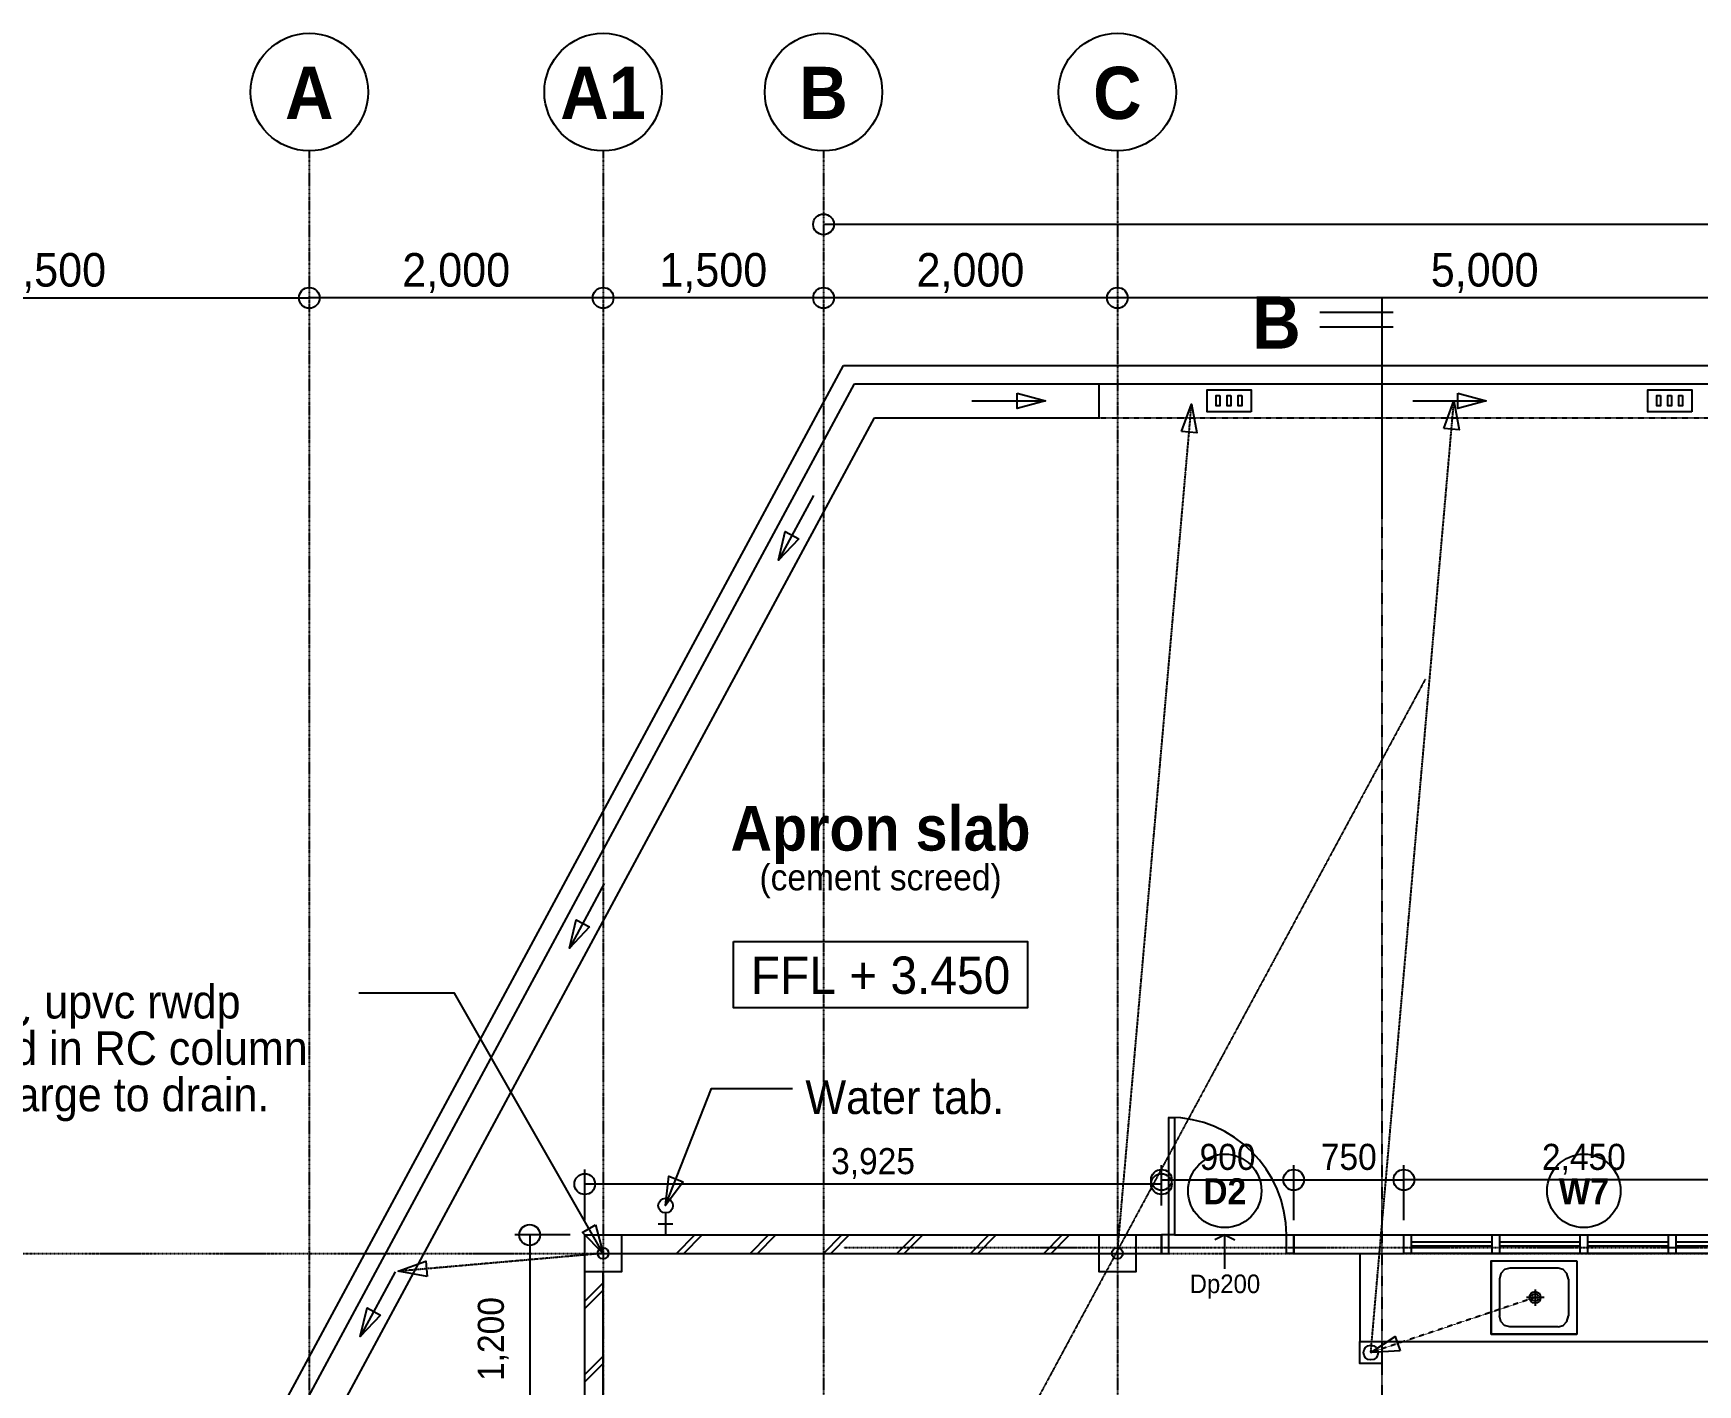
# Model space of a CAD drawing. Header units: inches. Extents: x 1543 to 314687, y -56168 to -771.
# Drawn here: x 8684 to 20012, y -9965 to -771 of the extents above; entities that cross this region are included whole.
import ezdxf

# ---------------------------------------------------------------- set-up
doc = ezdxf.new("R2010")
doc.units = ezdxf.units.IN
doc.header["$MEASUREMENT"] = 0
for name, pattern in [('PC_DASH_2', [0.638889, 0.277778, -0.083333, 0.055556, -0.083333, 0.055556, -0.083333]), ('PC_DASH_3', [0.069444, 0.027778, -0.041667]), ('PC_DASH_4', [0.055556, 0.027778, -0.027778])]:
    doc.linetypes.add(name, pattern=pattern)
for name, color, linetype in [('Boundary Line', 7, 'Continuous'), ('First Floor Plan', 7, 'Continuous'), ('Grid Line', 7, 'Continuous'), ('Ground Floor Plan', 7, 'Continuous'), ('Text', 7, 'Continuous')]:
    doc.layers.add(name, color=color, linetype=linetype)

# ---------------------------------------------------------------- blocks, each defined once
blk = doc.blocks.new('PD_914034')
at = {"layer": 'Grid Line', "color": 12, "true_color": 0xdc0806}
blk.add_line((12562, -2571), (10562, -2571), dxfattribs=at)
for centre in [(10562, -2571), (12562, -2571)]:
    blk.add_circle(centre, 70.6, dxfattribs=at)
at = {"layer": 'Grid Line', "color": 7, "insert": (11562, -2266), "char_height": 228.2, "width": 811.39, "attachment_point": 2}
blk.add_mtext('\\pxsm0.83;\\fHelvetica|b0|i0|c0|p228.2031;\\W0.92;2,000', dxfattribs=at)
blk = doc.blocks.new('PD_914035')
at = {"layer": 'Grid Line', "color": 12, "true_color": 0xdc0806}
blk.add_line((21062, -2571), (16062, -2571), dxfattribs=at)
for centre in [(16062, -2571), (21062, -2571)]:
    blk.add_circle(centre, 70.6, dxfattribs=at)
at = {"layer": 'Grid Line', "color": 7, "insert": (18562, -2266), "char_height": 228.2, "width": 811.39, "attachment_point": 2}
blk.add_mtext('\\pxsm0.83;\\fHelvetica|b0|i0|c0|p228.2031;\\W0.92;5,000', dxfattribs=at)
blk = doc.blocks.new('PD_914040')
at = {"layer": 'Grid Line', "color": 12, "true_color": 0xdc0806}
blk.add_line((31062, -2071), (14062, -2071), dxfattribs=at)
blk.add_circle((14062, -2071), 70.6, dxfattribs=at)
blk = doc.blocks.new('PD_914041')
at = {"layer": 'Grid Line', "color": 12, "true_color": 0xdc0806}
blk.add_line((16062, -2571), (14062, -2571), dxfattribs=at)
for centre in [(14062, -2571), (16062, -2571)]:
    blk.add_circle(centre, 70.6, dxfattribs=at)
at = {"layer": 'Grid Line', "color": 7, "insert": (15062, -2266), "char_height": 228.2, "width": 811.39, "attachment_point": 2}
blk.add_mtext('\\pxsm0.83;\\fHelvetica|b0|i0|c0|p228.2031;\\W0.92;2,000', dxfattribs=at)
blk = doc.blocks.new('PD_914042')
at = {"layer": 'Grid Line', "color": 12, "true_color": 0xdc0806}
blk.add_line((14062, -2571), (12562, -2571), dxfattribs=at)
for centre in [(12562, -2571), (14062, -2571)]:
    blk.add_circle(centre, 70.6, dxfattribs=at)
at = {"layer": 'Grid Line', "color": 7, "insert": (13312, -2266), "char_height": 228.2, "width": 811.39, "attachment_point": 2}
blk.add_mtext('\\pxsm0.83;\\fHelvetica|b0|i0|c0|p228.2031;\\W0.92;1,500', dxfattribs=at)
blk = doc.blocks.new('PD_914082')
at = {"layer": 'Grid Line', "color": 12, "true_color": 0xdc0806}
blk.add_circle((10562, -1171), 400, dxfattribs=at)
at = {"layer": 'Grid Line', "color": 12, "true_color": 0xdc0806, "insert": (10562, -999), "char_height": 354.98, "width": 352.78, "attachment_point": 2}
blk.add_mtext('\\pxsm0.83;\\fHelvetica|b1|i0|c0|p354.9826;\\W0.92;A', dxfattribs=at)
blk = doc.blocks.new('PD_914084')
at = {"layer": 'Grid Line', "color": 12, "true_color": 0xdc0806}
blk.add_circle((14062, -1171), 400, dxfattribs=at)
at = {"layer": 'Grid Line', "color": 12, "true_color": 0xdc0806, "insert": (14062, -999), "char_height": 354.98, "width": 352.78, "attachment_point": 2}
blk.add_mtext('\\pxsm0.83;\\fHelvetica|b1|i0|c0|p354.9826;\\W0.92;B', dxfattribs=at)
blk = doc.blocks.new('PD_914087')
at = {"layer": 'Grid Line', "color": 12, "true_color": 0xdc0806}
blk.add_circle((12562, -1171), 400, dxfattribs=at)
at = {"layer": 'Grid Line', "color": 12, "true_color": 0xdc0806, "insert": (12562, -999), "char_height": 354.98, "width": 635, "attachment_point": 2}
blk.add_mtext('\\pxsm0.83;\\fHelvetica|b1|i0|c0|p354.9826;\\W0.92;A1', dxfattribs=at)
blk = doc.blocks.new('PD_914089')
at = {"layer": 'Grid Line', "color": 12, "true_color": 0xdc0806}
blk.add_circle((16062, -1171), 400, dxfattribs=at)
at = {"layer": 'Grid Line', "color": 12, "true_color": 0xdc0806, "insert": (16062, -999), "char_height": 354.98, "width": 352.78, "attachment_point": 2}
blk.add_mtext('\\pxsm0.83;\\fHelvetica|b1|i0|c0|p354.9826;\\W0.92;C', dxfattribs=at)
blk = doc.blocks.new('PD_914123')
at = {"layer": 'Grid Line', "color": 12, "true_color": 0xdc0806}
blk.add_line((12062, -8946), (12062, -10146), dxfattribs=at)
for centre in [(12062, -8946), (12062, -10146)]:
    blk.add_circle(centre, 70.6, dxfattribs=at)
at = {"layer": 'Grid Line', "color": 7, "insert": (11709, -9654), "char_height": 177.49, "width": 635, "attachment_point": 2, "rotation": 90}
blk.add_mtext('\\pxsm0.83;\\fHelvetica|b0|i0|c0|p177.4913;\\W0.92;1,200', dxfattribs=at)
blk = doc.blocks.new('PD_914122')
at = {"layer": 'Grid Line', "color": 12, "true_color": 0xdc0806}
for p, q in [((12337, -8946), (11962, -8946)), ((12337, -10146), (11962, -10146))]:
    blk.add_line(p, q, dxfattribs=at)
at = {"layer": 'Grid Line'}
blk.add_blockref('PD_914123', (0, 0), dxfattribs=at)
blk = doc.blocks.new('PD_914209')
at = {"layer": 'Grid Line', "color": 12, "true_color": 0xdc0806}
blk.add_line((7062, -2571), (10562, -2571), dxfattribs=at)
for centre in [(7062, -2571), (10562, -2571)]:
    blk.add_circle(centre, 70.6, dxfattribs=at)
at = {"layer": 'Grid Line', "color": 7, "insert": (8812, -2266), "char_height": 228.2, "width": 811.39, "attachment_point": 2}
blk.add_mtext('\\pxsm0.83;\\fHelvetica|b0|i0|c0|p228.2031;\\W0.92;3,500', dxfattribs=at)
blk = doc.blocks.new('PD_914219')
at = {"layer": 'Grid Line', "color": 12, "true_color": 0xdc0806}
blk.add_line((20462, -8571), (18012, -8571), dxfattribs=at)
for centre in [(18012, -8571), (20462, -8571)]:
    blk.add_circle(centre, 70.6, dxfattribs=at)
at = {"layer": 'Grid Line', "color": 7, "insert": (19237, -8326), "char_height": 177.49, "width": 635, "attachment_point": 2}
blk.add_mtext('\\pxsm0.83;\\fHelvetica|b0|i0|c0|p177.4913;\\W0.92;2,450', dxfattribs=at)
blk = doc.blocks.new('PD_914218')
at = {"layer": 'Grid Line', "color": 12, "true_color": 0xdc0806}
for p, q in [((18012, -8846), (18012, -8471)), ((20462, -8846), (20462, -8471))]:
    blk.add_line(p, q, dxfattribs=at)
at = {"layer": 'Grid Line'}
blk.add_blockref('PD_914219', (0, 0), dxfattribs=at)
blk = doc.blocks.new('PD_914437')
at = {"layer": 'Ground Floor Plan', "color": 12, "true_color": 0xdc0806}
for p, q in [((19212, -8946), (19262, -8946)), ((19212, -9071), (19212, -8946)), ((19262, -8946), (19262, -9071)), ((19262, -9071), (19212, -9071))]:
    blk.add_line(p, q, dxfattribs=at)
blk = doc.blocks.new('PD_914438')
at = {"layer": 'Ground Floor Plan', "color": 12, "true_color": 0xdc0806}
for p, q in [((20412, -8946), (20462, -8946)), ((20412, -9071), (20412, -8946)), ((20462, -8946), (20462, -9071)), ((20462, -9071), (20412, -9071))]:
    blk.add_line(p, q, dxfattribs=at)
blk = doc.blocks.new('PD_914439')
at = {"layer": 'Ground Floor Plan', "color": 12, "true_color": 0xdc0806}
for p, q in [((18612, -8946), (18662, -8946)), ((18612, -9071), (18612, -8946)), ((18662, -8946), (18662, -9071)), ((18662, -9071), (18612, -9071))]:
    blk.add_line(p, q, dxfattribs=at)
blk = doc.blocks.new('PD_914440')
at = {"layer": 'Ground Floor Plan', "color": 12, "true_color": 0xdc0806}
for p, q in [((19812, -8946), (19862, -8946)), ((19812, -9071), (19812, -8946)), ((19862, -8946), (19862, -9071)), ((19862, -9071), (19812, -9071))]:
    blk.add_line(p, q, dxfattribs=at)
blk = doc.blocks.new('PD_914441')
at = {"layer": 'Ground Floor Plan', "color": 12, "true_color": 0xdc0806}
for p, q in [((18012, -8946), (18062, -8946)), ((18012, -9071), (18012, -8946)), ((18062, -8946), (18062, -9071)), ((18062, -9071), (18012, -9071))]:
    blk.add_line(p, q, dxfattribs=at)
blk = doc.blocks.new('PD_914436')
at = {"layer": 'Ground Floor Plan', "color": 12, "true_color": 0xdc0806}
for p, q in [((18012, -8946), (20462, -8946)), ((18612, -8996), (18062, -8996)), ((18612, -9022), (18062, -9022)), ((19212, -8996), (18662, -8996)), ((19212, -9022), (18662, -9022)), ((19812, -8996), (19262, -8996)), ((19812, -9022), (19262, -9022)), ((20412, -8996), (19862, -8996)), ((20412, -9022), (19862, -9022)), ((20462, -9071), (18012, -9071))]:
    blk.add_line(p, q, dxfattribs=at)
at = {"layer": 'Ground Floor Plan'}
for name in ['PD_914441', 'PD_914439', 'PD_914437', 'PD_914440', 'PD_914438']:
    blk.add_blockref(name, (0, 0), dxfattribs=at)
blk = doc.blocks.new('PD_914442')
at = {"layer": 'Ground Floor Plan', "color": 172, "true_color": 0x0000d3}
for p, q in [((12987, -8796), (12987, -8946)), ((12937, -8871), (13037, -8871))]:
    blk.add_line(p, q, dxfattribs=at)
blk.add_circle((12987, -8746), 50, dxfattribs=at)
blk = doc.blocks.new('PD_914444')
at = {"layer": 'Ground Floor Plan', "color": 7}
for p, q in [((17212, -9071), (17212, -8946)), ((17212, -8946), (17262, -8946)), ((17262, -8946), (17262, -9071)), ((17262, -9071), (17212, -9071))]:
    blk.add_line(p, q, dxfattribs=at)
blk = doc.blocks.new('PD_914445')
at = {"layer": 'Ground Floor Plan', "color": 7}
for p, q in [((16412, -8946), (16362, -8946)), ((16362, -8946), (16362, -9071)), ((16412, -9071), (16412, -8946)), ((16362, -9071), (16412, -9071))]:
    blk.add_line(p, q, dxfattribs=at)
blk = doc.blocks.new('PD_914443')
at = {"layer": 'Ground Floor Plan', "color": 7}
blk.add_lwpolyline([(16412, -8946), (16412, -8146), (16450, -8146), (16450, -8946), (16412, -8946)], dxfattribs=at)
blk.add_arc((16412, -8946), 800, 0, 90, dxfattribs=at)
at = {"layer": 'Ground Floor Plan'}
for name in ['PD_914445', 'PD_914444']:
    blk.add_blockref(name, (0, 0), dxfattribs=at)
blk = doc.blocks.new('PD_914469')
at = {"layer": 'Ground Floor Plan', "color": 7}
for p, q in [((18966, -9371), (18847, -9371)), ((18881, -9371), (18928, -9371)), ((18905, -9316), (18905, -9429))]:
    blk.add_line(p, q, dxfattribs=at)
for major_axis, ratio in [((0, -40), 0.940418), ((0, -25), 0.940438)]:
    blk.add_ellipse((18905, -9371), major_axis=major_axis, ratio=ratio, dxfattribs=at)
blk = doc.blocks.new('PD_914468')
at = {"layer": 'Ground Floor Plan', "color": 7}
for p, q in [((18605, -9121), (18605, -9621)), ((18605, -9121), (19188, -9121)), ((19061, -9171), (18732, -9171)), ((19188, -9121), (19188, -9621)), ((18662, -9246), (18662, -9496)), ((19132, -9246), (19132, -9496)), ((18605, -9621), (19188, -9621)), ((19061, -9571), (18732, -9571))]:
    blk.add_line(p, q, dxfattribs=at)
for points in [[(18732, -9171), (18732, -9171), (18697, -9181), (18671, -9209), (18662, -9246)], [(19132, -9246), (19122, -9209), (19096, -9181), (19061, -9171)], [(18732, -9571), (18697, -9561), (18671, -9534), (18662, -9496)], [(19061, -9571), (19096, -9561), (19122, -9534), (19132, -9496)]]:
    blk.add_lwpolyline(points, dxfattribs=at)
at = {"layer": 'Ground Floor Plan'}
blk.add_blockref('PD_914469', (0, 0), dxfattribs=at)
blk = doc.blocks.new('PD_914467')
at = {"layer": 'Ground Floor Plan', "color": 7}
blk.add_lwpolyline([(19188, -9121), (19188, -9621), (18605, -9621), (18605, -9121), (19188, -9121)], dxfattribs=at)
at = {"layer": 'Ground Floor Plan'}
blk.add_blockref('PD_914468', (0, 0), dxfattribs=at)
blk = doc.blocks.new('PD_914555')
at = {"layer": 'Ground Floor Plan', "color": 7}
for p, q in [((17862, -2571), (17862, -4071)), ((17940, -2671), (17440, -2671)), ((17940, -2771), (17440, -2771))]:
    blk.add_line(p, q, dxfattribs=at)
blk = doc.blocks.new('PD_914554')
at = {"layer": 'Ground Floor Plan'}
blk.add_blockref('PD_914555', (0, 0), dxfattribs=at)
at = {"layer": 'Ground Floor Plan', "color": 7, "insert": (17145, -2561), "char_height": 354.98, "width": 352.78, "attachment_point": 2}
blk.add_mtext('\\pxsm0.83;\\fHelvetica|b1|i0|c0|p354.9826;\\W0.92;B', dxfattribs=at)
blk = doc.blocks.new('PD_914551')
at = {"layer": 'Ground Floor Plan', "color": 7, "linetype": 'PC_DASH_3'}
blk.add_line((17862, -4071), (17862, -26271), dxfattribs=at)
at = {"layer": 'Ground Floor Plan'}
blk.add_blockref('PD_914554', (0, 0), dxfattribs=at)
blk = doc.blocks.new('PD_914634')
at = {"layer": 'Ground Floor Plan', "color": 7}
for p, q in [((15562, -9071), (15687, -8946)), ((15612, -9071), (15737, -8946))]:
    blk.add_line(p, q, dxfattribs=at)
blk = doc.blocks.new('PD_914637')
at = {"layer": 'Ground Floor Plan', "color": 7}
for p, q in [((15062, -9071), (15187, -8946)), ((15112, -9071), (15237, -8946))]:
    blk.add_line(p, q, dxfattribs=at)
blk = doc.blocks.new('PD_914667')
at = {"layer": 'Ground Floor Plan', "color": 7}
blk.add_lwpolyline([(13450, -6950), (15450, -6950), (15450, -7400), (13450, -7400), (13450, -6950)], dxfattribs=at)
at = {"layer": 'Ground Floor Plan', "color": 7, "insert": (14450, -7052), "char_height": 253.56, "width": 1905, "attachment_point": 2}
blk.add_mtext('\\pxsm0.83;\\fHelvetica|b0|i0|c0|p253.5590;\\W0.92;FFL + 3.450', dxfattribs=at)
blk = doc.blocks.new('PD_914676')
at = {"layer": 'Ground Floor Plan', "color": 7}
for points in [[(19972, -3346), (19672, -3346), (19672, -3196), (19972, -3196), (19972, -3346)], [(19759, -3236), (19759, -3306), (19734, -3306), (19734, -3236), (19759, -3236)], [(19834, -3236), (19834, -3306), (19809, -3306), (19809, -3236), (19834, -3236)], [(19909, -3236), (19909, -3306), (19884, -3306), (19884, -3236), (19909, -3236)]]:
    blk.add_lwpolyline(points, dxfattribs=at)
blk = doc.blocks.new('PD_914677')
at = {"layer": 'Ground Floor Plan', "color": 7}
for points in [[(16972, -3346), (16672, -3346), (16672, -3196), (16972, -3196), (16972, -3346)], [(16759, -3236), (16759, -3306), (16734, -3306), (16734, -3236), (16759, -3236)], [(16834, -3236), (16834, -3306), (16809, -3306), (16809, -3236), (16834, -3236)], [(16909, -3236), (16909, -3306), (16884, -3306), (16884, -3236), (16909, -3236)]]:
    blk.add_lwpolyline(points, dxfattribs=at)
blk = doc.blocks.new('PD_914680')
at = {"layer": 'Ground Floor Plan', "color": 7}
for p, q in [((14562, -9071), (14687, -8946)), ((14612, -9071), (14737, -8946))]:
    blk.add_line(p, q, dxfattribs=at)
blk = doc.blocks.new('PD_914682')
at = {"layer": 'Ground Floor Plan', "color": 7}
for p, q in [((14062, -9071), (14187, -8946)), ((14112, -9071), (14237, -8946))]:
    blk.add_line(p, q, dxfattribs=at)
blk = doc.blocks.new('PD_914684')
at = {"layer": 'Ground Floor Plan', "color": 7}
for p, q in [((12562, -9771), (12437, -9896)), ((12562, -9821), (12437, -9946))]:
    blk.add_line(p, q, dxfattribs=at)
blk = doc.blocks.new('PD_914685')
at = {"layer": 'Ground Floor Plan', "color": 7}
for p, q in [((12562, -9271), (12437, -9396)), ((12562, -9321), (12437, -9446))]:
    blk.add_line(p, q, dxfattribs=at)
blk = doc.blocks.new('PD_914686')
at = {"layer": 'Ground Floor Plan', "color": 7}
blk.add_lwpolyline([(17862, -9821), (17712, -9821), (17712, -9671), (17862, -9671), (17862, -9821)], dxfattribs=at)
blk.add_circle((17787, -9746), 50, dxfattribs=at)
blk = doc.blocks.new('PD_914708')
at = {"layer": 'Ground Floor Plan', "color": 7}
for p, q in [((13562, -9071), (13687, -8946)), ((13612, -9071), (13737, -8946))]:
    blk.add_line(p, q, dxfattribs=at)
blk = doc.blocks.new('PD_914709')
at = {"layer": 'Ground Floor Plan', "color": 7}
for p, q in [((13062, -9071), (13187, -8946)), ((13112, -9071), (13237, -8946))]:
    blk.add_line(p, q, dxfattribs=at)
blk = doc.blocks.new('PD_914716')
at = {"layer": 'Ground Floor Plan', "color": 7}
for q in [(16726, -8978), (16862, -8978)]:
    blk.add_line((16794, -8946), q, dxfattribs=at)
blk = doc.blocks.new('PD_914715')
at = {"layer": 'Ground Floor Plan', "color": 7}
blk.add_line((16794, -9177), (16794, -8946), dxfattribs=at)
at = {"layer": 'Ground Floor Plan'}
blk.add_blockref('PD_914716', (0, 0), dxfattribs=at)
blk = doc.blocks.new('PD_914714')
at = {"layer": 'Ground Floor Plan'}
blk.add_blockref('PD_914715', (0, 0), dxfattribs=at)
at = {"layer": 'Ground Floor Plan', "color": 7, "insert": (16794, -9215), "char_height": 126.78, "width": 529.17, "attachment_point": 2}
blk.add_mtext('\\pxsm0.83;\\fHelvetica|b0|i0|c0|p126.7795;\\W0.92;Dp200', dxfattribs=at)
blk = doc.blocks.new('PD_915008')
at = {"layer": 'First Floor Plan', "color": 7}
blk.add_line((17262, -8571), (18012, -8571), dxfattribs=at)
for centre in [(17262, -8571), (18012, -8571)]:
    blk.add_circle(centre, 70.6, dxfattribs=at)
at = {"layer": 'First Floor Plan', "color": 7, "insert": (17637, -8326), "char_height": 177.49, "width": 423.33, "attachment_point": 2}
blk.add_mtext('\\pxsm0.83;\\fHelvetica|b0|i0|c0|p177.4913;\\W0.92;750', dxfattribs=at)
blk = doc.blocks.new('PD_915007')
at = {"layer": 'First Floor Plan', "color": 7}
for p, q in [((17262, -8846), (17262, -8471)), ((18012, -8846), (18012, -8471))]:
    blk.add_line(p, q, dxfattribs=at)
at = {"layer": 'First Floor Plan'}
blk.add_blockref('PD_915008', (0, 0), dxfattribs=at)
blk = doc.blocks.new('PD_915010')
at = {"layer": 'First Floor Plan', "color": 7}
blk.add_line((16362, -8571), (17262, -8571), dxfattribs=at)
for centre in [(16362, -8571), (17262, -8571)]:
    blk.add_circle(centre, 70.6, dxfattribs=at)
at = {"layer": 'First Floor Plan', "color": 7, "insert": (16812, -8326), "char_height": 177.49, "width": 423.33, "attachment_point": 2}
blk.add_mtext('\\pxsm0.83;\\fHelvetica|b0|i0|c0|p177.4913;\\W0.92;900', dxfattribs=at)
blk = doc.blocks.new('PD_915009')
at = {"layer": 'First Floor Plan', "color": 7}
for p, q in [((16362, -8746), (16362, -8471)), ((17262, -8746), (17262, -8471))]:
    blk.add_line(p, q, dxfattribs=at)
at = {"layer": 'First Floor Plan'}
blk.add_blockref('PD_915010', (0, 0), dxfattribs=at)
blk = doc.blocks.new('PD_915012')
at = {"layer": 'First Floor Plan', "color": 7}
blk.add_line((16362, -8600), (12437, -8600), dxfattribs=at)
for centre in [(12437, -8600), (16362, -8600)]:
    blk.add_circle(centre, 70.6, dxfattribs=at)
at = {"layer": 'First Floor Plan', "color": 7, "insert": (14399, -8355), "char_height": 177.49, "width": 635, "attachment_point": 2}
blk.add_mtext('\\pxsm0.83;\\fHelvetica|b0|i0|c0|p177.4913;\\W0.92;3,925', dxfattribs=at)
blk = doc.blocks.new('PD_915011')
at = {"layer": 'First Floor Plan', "color": 7}
for p, q in [((12437, -8846), (12437, -8500)), ((16362, -8646), (16362, -8500))]:
    blk.add_line(p, q, dxfattribs=at)
at = {"layer": 'First Floor Plan'}
blk.add_blockref('PD_915012', (0, 0), dxfattribs=at)
blk = doc.blocks.new('PD_915117')
at = {"layer": 'Text', "color": 7}
for points in [[(12562, -9071), (11550, -7300), (10900, -7300)], [(12511, -8878), (12562, -9071), (12421, -8929), (12511, -8878)]]:
    blk.add_lwpolyline(points, dxfattribs=at)
at = {"layer": 'Text', "color": 7, "insert": (7601, -7245), "char_height": 228.2, "width": 3210.28, "attachment_point": 1}
blk.add_mtext('\\pxsm0.83;\\fHelvetica|b0|i0|c0|p228.2031;\\W0.92;75mm ¿ upvc rwdp\\Pencased in RC column\\P& discharge to drain.', dxfattribs=at)
blk = doc.blocks.new('PD_915119')
at = {"layer": 'Text', "color": 7}
for points in [[(12987, -8746), (13300, -7950), (13850, -7950)], [(13106, -8585), (12987, -8746), (13009, -8547), (13106, -8585)]]:
    blk.add_lwpolyline(points, dxfattribs=at)
at = {"layer": 'Text', "color": 7, "insert": (13939, -7895), "char_height": 228.2, "width": 1481.67, "attachment_point": 1}
blk.add_mtext('\\pxsm0.83;\\fHelvetica|b0|i0|c0|p228.2031;\\W0.92;Water tab.', dxfattribs=at)
blk = doc.blocks.new('PD_915161')
at = {"layer": 'Text', "color": 12, "true_color": 0xdc0806}
blk.add_circle((19237, -8646), 250, dxfattribs=at)
at = {"layer": 'Text', "color": 12, "true_color": 0xdc0806, "insert": (19237, -8560), "char_height": 177.49, "width": 388.06, "attachment_point": 2}
blk.add_mtext('\\pxsm0.83;\\fHelvetica|b1|i0|c0|p177.4913;\\W0.92;W7', dxfattribs=at)
blk = doc.blocks.new('PD_915170')
at = {"layer": 'Text', "color": 7}
blk.add_circle((16793, -8646), 250, dxfattribs=at)
at = {"layer": 'Text', "color": 7, "insert": (16793, -8560), "char_height": 177.49, "width": 317.5, "attachment_point": 2}
blk.add_mtext('\\pxsm0.83;\\fHelvetica|b1|i0|c0|p177.4913;\\W0.92;D2', dxfattribs=at)

msp = doc.modelspace()

# ---------------------------------------------------------------- linework, layer by layer
at = {"layer": 'Boundary Line', "color": 108, "linetype": 'PC_DASH_2', "true_color": 0x006411}
for p, q in [((14196, -3031), (1545, -26500)), ((14197, -3031), (35562, -3031)), ((18157, -5166), (5507, -28635)), ((14197, -9031), (35562, -9031))]:
    msp.add_line(p, q, dxfattribs=at)
at = {"layer": 'Grid Line', "color": 12, "linetype": 'PC_DASH_2', "true_color": 0xdc0806}
for p, q in [((10562, -1571), (10562, -29571)), ((12562, -1571), (12562, -29571)), ((14062, -1571), (14062, -29571)), ((16062, -1571), (16062, -29571)), ((4062, -9071), (37062, -9071))]:
    msp.add_line(p, q, dxfattribs=at)
at = {"layer": 'Ground Floor Plan', "color": 7}
for p, q in [((1545, -26500), (14197, -3031)), ((14197, -3031), (35562, -3031)), ((1670, -26531), (14272, -3156)), ((14272, -3156), (35437, -3156)), ((15937, -3386), (15937, -3156)), ((1900, -26589), (14409, -3386)), ((14409, -3386), (15937, -3386)), ((12687, -8946), (15937, -8946)), ((16187, -8946), (16362, -8946)), ((16362, -9071), (16362, -8946)), ((16450, -8946), (17250, -8946)), ((17262, -9071), (17262, -8946)), ((17262, -8946), (18012, -8946)), ((18012, -9071), (18012, -8946)), ((12687, -9071), (15937, -9071)), ((16187, -9071), (16362, -9071)), ((17262, -9071), (18012, -9071)), ((17712, -9071), (17712, -9671)), ((12437, -10146), (12437, -9196)), ((12562, -10146), (12562, -9196)), ((17712, -9671), (21062, -9671))]:
    msp.add_line(p, q, dxfattribs=at)
at = {"layer": 'Ground Floor Plan', "color": 172, "true_color": 0x0000d3}
for p, q in [((15072, -3271), (15572, -3271)), ((18072, -3271), (18572, -3271)), ((13993, -3915), (13756, -4355)), ((12570, -6556), (12332, -6996)), ((11146, -9196), (10909, -9636))]:
    msp.add_line(p, q, dxfattribs=at)
at = {"layer": 'Ground Floor Plan', "color": 172, "linetype": 'PC_DASH_3', "true_color": 0x0000d3}
for p, q in [((17787, -9746), (18353, -3271)), ((18905, -9371), (17787, -9746))]:
    msp.add_line(p, q, dxfattribs=at)
at = {"layer": 'Ground Floor Plan', "color": 7, "linetype": 'PC_DASH_4'}
msp.add_line((15937, -3386), (35207, -3386), dxfattribs=at)
at = {"layer": 'Ground Floor Plan', "color": 172, "linetype": 'PC_DASH_4', "true_color": 0x0000d3}
for p, q in [((16062, -9071), (16567, -3293)), ((12562, -9071), (11167, -9193))]:
    msp.add_line(p, q, dxfattribs=at)
at = {"layer": 'Ground Floor Plan', "color": 172, "true_color": 0x0000d3}
for points in [[(15379, -3219), (15572, -3271), (15379, -3323), (15379, -3219)], [(18285, -3459), (18353, -3271), (18388, -3468), (18285, -3459)], [(18379, -3219), (18572, -3271), (18379, -3323), (18379, -3219)], [(16499, -3481), (16567, -3293), (16602, -3490), (16499, -3481)], [(13893, -4210), (13756, -4355), (13802, -4160), (13893, -4210)], [(12470, -6850), (12332, -6996), (12378, -6801), (12470, -6850)], [(11364, -9228), (11167, -9193), (11355, -9125), (11364, -9228)], [(11046, -9491), (10909, -9636), (10955, -9442), (11046, -9491)], [(17986, -9734), (17787, -9746), (17953, -9636), (17986, -9734)]]:
    msp.add_lwpolyline(points, dxfattribs=at)
at = {"layer": 'Ground Floor Plan', "color": 7}
for points in [[(12437, -8946), (12687, -8946), (12687, -9196), (12437, -9196), (12437, -8946)], [(15937, -8946), (16187, -8946), (16187, -9196), (15937, -9196), (15937, -8946)]]:
    msp.add_lwpolyline(points, dxfattribs=at)
at = {"layer": 'Ground Floor Plan', "color": 172, "true_color": 0x0000d3}
for centre in [(12562, -9071), (16062, -9071)]:
    msp.add_circle(centre, 37.5, dxfattribs=at)

# ---------------------------------------------------------------- block references
at = {"layer": 'First Floor Plan'}
for name in ['PD_915011', 'PD_915009', 'PD_915007']:
    msp.add_blockref(name, (0, 0), dxfattribs=at)
at = {"layer": 'Grid Line'}
for name in ['PD_914082', 'PD_914087', 'PD_914084', 'PD_914089', 'PD_914040', 'PD_914209', 'PD_914034', 'PD_914042', 'PD_914041', 'PD_914035', 'PD_914218', 'PD_914122']:
    msp.add_blockref(name, (0, 0), dxfattribs=at)
at = {"layer": 'Ground Floor Plan'}
for name in ['PD_914551', 'PD_914677', 'PD_914676', 'PD_914667', 'PD_914443', 'PD_914442', 'PD_914709', 'PD_914708', 'PD_914682', 'PD_914680', 'PD_914637', 'PD_914634', 'PD_914714', 'PD_914436', 'PD_914467', 'PD_914685', 'PD_914686', 'PD_914684']:
    msp.add_blockref(name, (0, 0), dxfattribs=at)
at = {"layer": 'Text'}
for name in ['PD_915117', 'PD_915119', 'PD_915170', 'PD_915161']:
    msp.add_blockref(name, (0, 0), dxfattribs=at)

# ---------------------------------------------------------------- texts
at = {"layer": 'Ground Floor Plan', "color": 7, "attachment_point": 2}
for s, insert, char_height, width in [('\\pxsm0.83;\\fHelvetica|b1|i0|c0|p304.2708;\\W0.92;Apron slab', (14450, -6027), 304.27, 2222.5), ('\\pxsm0.83;\\fHelvetica|b0|i0|c0|p177.4913;\\W0.92;(cement screed)', (14450, -6424), 177.49, 1799.17)]:
    msp.add_mtext(s, dxfattribs=dict(at, insert=insert, char_height=char_height, width=width))

doc.saveas('drawing.dxf')
